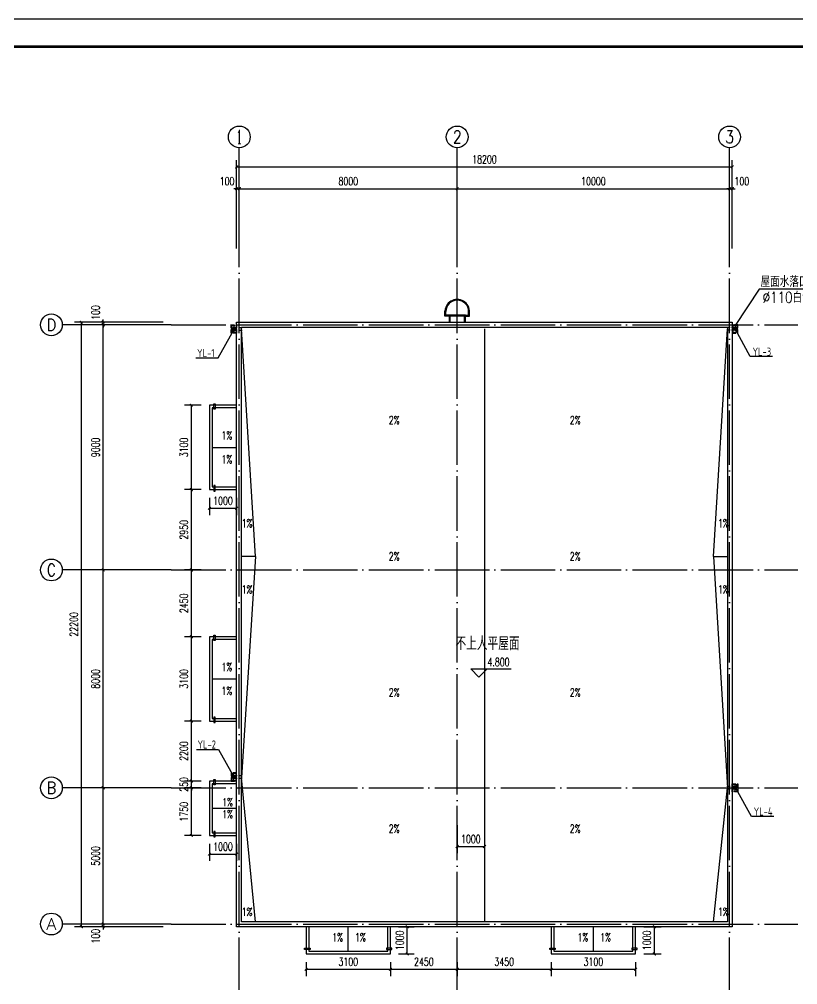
# Model space of a CAD drawing. Extents: x 5026138 to 10158928, y -750500 to -363337.
# Drawn here: x 5099876 to 5128453, y -398784 to -363337 of the extents above; entities that cross this region are included whole.
import ezdxf
from ezdxf.enums import TextEntityAlignment as Align

# ---------------------------------------------------------------- set-up
doc = ezdxf.new("R2010")
doc.units = 0
doc.header["$LTSCALE"] = 1000
doc.header["$MEASUREMENT"] = 0
for name, pattern in [('CONTINOUS', [0]), ('DASH_50', [0.175, 0.125, -0.05]), ('DOTE', [2.42, 2, -0.2, 0.02, -0.2])]:
    doc.linetypes.add(name, pattern=pattern)
doc.layers.get('0').update_dxf_attribs({"linetype": 'CONTINUOUS'})
doc.layers.get('Defpoints').update_dxf_attribs({"linetype": 'CONTINUOUS'})
doc.layers.add('_0', color=7, linetype='CONTINUOUS', lineweight=25)
for name, color, linetype in [('AXIS', 3, 'CONTINUOUS'), ('AXIS_TEXT', 7, 'CONTINUOUS'), ('DIM_ELEV', 3, 'CONTINUOUS'), ('DIM_SYMB', 3, 'CONTINUOUS'), ('DOTE', 252, 'CONTINUOUS'), ('LAYER1', 143, 'CONTINUOUS'), ('PUB_DIM', 3, 'CONTINUOUS'), ('PUB_TEXT', 7, 'CONTINUOUS'), ('PUB_TITLE', 4, 'CONTINUOUS'), ('TEXT_给水', 7, 'CONTINUOUS')]:
    doc.layers.add(name, color=color, linetype=linetype)
doc.styles.add('_HZTXT', font='txt.shx', dxfattribs={"width": 0.8, "bigfont": 'HZTXT.shx'})
doc.styles.add('_TCH_AXIS', font='COMPLEX', dxfattribs={"bigfont": 'GBCBIG'})
doc.styles.add('_TCH_DIM', font='SIMPLEX', dxfattribs={"bigfont": 'GBCBIG'})
doc.styles.add('_TCH_DIM_T3', font='SIMPLEX', dxfattribs={"width": 0.705882, "bigfont": 'GBCBIG'})
doc.styles.add('COMPLEX', font='COMPLEX')
doc.styles.add('sceie', font='sceie.shx', dxfattribs={"width": 0.7, "bigfont": 'sceic.shx'})
doc.dimstyles.new('_TCH_ARCH&&100', dxfattribs={"dimtxt": 297.5, "dimasz": 100, "dimexe": 250, "dimexo": 300, "dimgap": 126.25, "dimtad": 1, "dimdec": 0, "dimzin": 0, "dimdsep": 46, "dimtxsty": '_TCH_DIM_T3', "dimblk": 'ARCHTICK', "dimcen": 0.09, "dimclrt": 7, "dimazin": 2, "dimtfac": 1, "dimtdec": 0, "dimtix": 1, "dimtmove": 2, "dimatfit": 3, "dimfxl": 0, "dimtolj": 1, "dimtzin": 0, "dimarcsym": 0})

# ---------------------------------------------------------------- blocks, each defined once
blk = doc.blocks.new('A$C05153518')
at = {"layer": 'LAYER1'}
h = blk.add_hatch(color=256, dxfattribs=at)
edge = h.paths.add_edge_path()
edge.add_ellipse((200, 200), major_axis=(77.8, 77.8), ratio=1, start_angle=315, end_angle=405, ccw=False)
edge.add_line((310, 200), (300, 200))
edge.add_ellipse((200, 200), major_axis=(-70.7, 70.7), ratio=1, start_angle=225, end_angle=315)
edge.add_line((200, 300), (200, 310))
edge = h.paths.add_edge_path()
edge.add_line((200, 310), (200, 300))
edge.add_ellipse((200, 200), major_axis=(70.7, 70.7), ratio=1, start_angle=45, end_angle=135)
edge.add_line((100, 200), (90, 200))
edge.add_ellipse((200, 200), major_axis=(-77.8, 77.8), ratio=1, start_angle=-45, end_angle=45, ccw=False)
edge = h.paths.add_edge_path()
edge.add_line((90, 200), (100, 200))
edge.add_ellipse((200, 200), major_axis=(-70.7, 70.7), ratio=1, start_angle=45, end_angle=135)
edge.add_line((200, 100), (200, 90))
edge.add_ellipse((200, 200), major_axis=(77.8, 77.8), ratio=1, start_angle=135, end_angle=225, ccw=False)
edge = h.paths.add_edge_path()
edge.add_line((300, 200), (310, 200))
edge.add_ellipse((200, 200), major_axis=(-77.8, 77.8), ratio=1, start_angle=135, end_angle=225, ccw=False)
edge.add_line((200, 90), (200, 100))
edge.add_ellipse((200, 200), major_axis=(70.7, 70.7), ratio=1, start_angle=225, end_angle=315)
h = blk.add_hatch(color=256, dxfattribs=at)
edge = h.paths.add_edge_path()
edge.add_ellipse((200, 200), major_axis=(77.8, 77.8), ratio=1, start_angle=315, end_angle=405, ccw=False)
edge.add_line((310, 200), (300, 200))
edge.add_ellipse((200, 200), major_axis=(-70.7, 70.7), ratio=1, start_angle=225, end_angle=315)
edge.add_line((200, 300), (200, 310))
edge = h.paths.add_edge_path()
edge.add_line((200, 310), (200, 300))
edge.add_ellipse((200, 200), major_axis=(70.7, 70.7), ratio=1, start_angle=45, end_angle=135)
edge.add_line((100, 200), (90, 200))
edge.add_ellipse((200, 200), major_axis=(-77.8, 77.8), ratio=1, start_angle=-45, end_angle=45, ccw=False)
edge = h.paths.add_edge_path()
edge.add_line((90, 200), (100, 200))
edge.add_ellipse((200, 200), major_axis=(-70.7, 70.7), ratio=1, start_angle=45, end_angle=135)
edge.add_line((200, 100), (200, 90))
edge.add_ellipse((200, 200), major_axis=(77.8, 77.8), ratio=1, start_angle=135, end_angle=225, ccw=False)
edge = h.paths.add_edge_path()
edge.add_line((300, 200), (310, 200))
edge.add_ellipse((200, 200), major_axis=(-77.8, 77.8), ratio=1, start_angle=135, end_angle=225, ccw=False)
edge.add_line((200, 90), (200, 100))
edge.add_ellipse((200, 200), major_axis=(70.7, 70.7), ratio=1, start_angle=225, end_angle=315)
at = {"layer": 'DOTE'}
for p, q in [((400, 200), (0, 200)), ((200, 400), (200, 0)), ((200, 400), (200, 0)), ((200, 400), (200, 0))]:
    blk.add_line(p, q, dxfattribs=at)
at = {"layer": 'LAYER1'}
for radius in [110, 110, 100, 100]:
    blk.add_circle((200, 200), radius, dxfattribs=at)
blk = doc.blocks.new('A$C395401BF')
at = {"layer": 'LAYER1', "xscale": -0.5, "yscale": 0.5, "zscale": 0.5, "rotation": 180}
blk.add_blockref('A$C05153518', (0, 200), dxfattribs=at)
blk = doc.blocks.new('34343434')
at = {"layer": 'DOTE'}
blk.add_line((57410, 27919), (57410, 28119), dxfattribs=at)
at = {"layer": 'LAYER1', "linetype": 'DASH_50'}
for p, q in [((57410, 28069), (57070, 28069)), ((57436, 28062), (57490, 28149)), ((57410, 27969), (57070, 27969))]:
    blk.add_line(p, q, dxfattribs=at)
for points in [[(57310, 27869), (57310, 28169), (57510, 28169), (57510, 27869)], [(57330, 27889), (57330, 28149), (57490, 28149), (57490, 27889)]]:
    blk.add_lwpolyline(points, close=True, dxfattribs=at)
at = {"layer": 'LAYER1', "linetype": 'CONTINOUS'}
blk.add_circle((57410, 28019), 50, dxfattribs=at)
at = {"rotation": 270}
blk.add_blockref('A$C395401BF', (57310, 28119), dxfattribs=at)
blk = doc.blocks.new('_ArchTick')
at = {"color": 0, "linetype": 'ByBlock', "const_width": 0.4}
blk.add_lwpolyline([(-0.5, -0.5), (0.5, 0.5)], dxfattribs=at)
blk = doc.blocks.new('*D312')
at = {"layer": 'Defpoints', "color": 0}
for p in [(5122503, -396656), (5123190, -396656), (5122503, -397656)]:
    blk.add_point(p, dxfattribs=at)
at = {"layer": 'PUB_DIM', "color": 0, "lineweight": -2}
for p, q in [((5122803, -396656), (5123440, -396656)), ((5123190, -397656), (5123190, -396656)), ((5122803, -397656), (5123440, -397656))]:
    blk.add_line(p, q, dxfattribs=at)
at = {"layer": 'PUB_DIM', "color": 0, "lineweight": -2, "xscale": 100, "yscale": 100, "zscale": 100}
for p, rotation in [((5123190, -396656), 90), ((5123190, -397656), 270)]:
    blk.add_blockref('_ArchTick', p, dxfattribs=dict(at, rotation=rotation))
at = {"layer": 'PUB_DIM', "color": 7, "insert": (5122915, -397156), "char_height": 297.5, "attachment_point": 5, "rotation": 90, "style": '_TCH_DIM_T3'}
blk.add_mtext('\\A1;1000', dxfattribs=at)
blk = doc.blocks.new('*D313')
at = {"layer": 'Defpoints', "color": 0}
for p in [(5110403, -397656), (5113503, -397656), (5113503, -398217)]:
    blk.add_point(p, dxfattribs=at)
at = {"layer": 'PUB_DIM', "color": 0, "lineweight": -2}
for p, q in [((5110403, -397956), (5110403, -398467)), ((5113503, -397956), (5113503, -398467)), ((5110403, -398217), (5113503, -398217))]:
    blk.add_line(p, q, dxfattribs=at)
at = {"layer": 'PUB_DIM', "color": 0, "lineweight": -2, "xscale": 100, "yscale": 100, "zscale": 100, "rotation": 180}
blk.add_blockref('_ArchTick', (5110403, -398217), dxfattribs=at)
at = {"layer": 'PUB_DIM', "color": 0, "lineweight": -2, "xscale": 100, "yscale": 100, "zscale": 100}
blk.add_blockref('_ArchTick', (5113503, -398217), dxfattribs=at)
at = {"layer": 'PUB_DIM', "color": 7, "insert": (5111953, -397942), "char_height": 297.5, "attachment_point": 5, "style": '_TCH_DIM_T3'}
blk.add_mtext('\\A1;3100', dxfattribs=at)
blk = doc.blocks.new('*D314')
at = {"layer": 'Defpoints', "color": 0}
for p in [(5113503, -397656), (5115953, -397656), (5115953, -398217)]:
    blk.add_point(p, dxfattribs=at)
at = {"layer": 'PUB_DIM', "color": 0, "lineweight": -2}
for p, q in [((5113503, -397956), (5113503, -398467)), ((5115953, -397956), (5115953, -398467)), ((5113503, -398217), (5115953, -398217))]:
    blk.add_line(p, q, dxfattribs=at)
at = {"layer": 'PUB_DIM', "color": 0, "lineweight": -2, "xscale": 100, "yscale": 100, "zscale": 100, "rotation": 180}
blk.add_blockref('_ArchTick', (5113503, -398217), dxfattribs=at)
at = {"layer": 'PUB_DIM', "color": 0, "lineweight": -2, "xscale": 100, "yscale": 100, "zscale": 100}
blk.add_blockref('_ArchTick', (5115953, -398217), dxfattribs=at)
at = {"layer": 'PUB_DIM', "color": 7, "insert": (5114728, -397942), "char_height": 297.5, "attachment_point": 5, "style": '_TCH_DIM_T3'}
blk.add_mtext('\\A1;2450', dxfattribs=at)
blk = doc.blocks.new('*D315')
at = {"layer": 'Defpoints', "color": 0}
for p in [(5115953, -397656), (5119403, -397656), (5119403, -398217)]:
    blk.add_point(p, dxfattribs=at)
at = {"layer": 'PUB_DIM', "color": 0, "lineweight": -2}
for p, q in [((5115953, -397956), (5115953, -398467)), ((5119403, -397956), (5119403, -398467)), ((5115953, -398217), (5119403, -398217))]:
    blk.add_line(p, q, dxfattribs=at)
at = {"layer": 'PUB_DIM', "color": 0, "lineweight": -2, "xscale": 100, "yscale": 100, "zscale": 100, "rotation": 180}
blk.add_blockref('_ArchTick', (5115953, -398217), dxfattribs=at)
at = {"layer": 'PUB_DIM', "color": 0, "lineweight": -2, "xscale": 100, "yscale": 100, "zscale": 100}
blk.add_blockref('_ArchTick', (5119403, -398217), dxfattribs=at)
at = {"layer": 'PUB_DIM', "color": 7, "insert": (5117678, -397942), "char_height": 297.5, "attachment_point": 5, "style": '_TCH_DIM_T3'}
blk.add_mtext('\\A1;3450', dxfattribs=at)
blk = doc.blocks.new('*D316')
at = {"layer": 'Defpoints', "color": 0}
for p in [(5119403, -397656), (5122503, -397656), (5122503, -398217)]:
    blk.add_point(p, dxfattribs=at)
at = {"layer": 'PUB_DIM', "color": 0, "lineweight": -2}
for p, q in [((5119403, -397956), (5119403, -398467)), ((5122503, -397956), (5122503, -398467)), ((5119403, -398217), (5122503, -398217))]:
    blk.add_line(p, q, dxfattribs=at)
at = {"layer": 'PUB_DIM', "color": 0, "lineweight": -2, "xscale": 100, "yscale": 100, "zscale": 100, "rotation": 180}
blk.add_blockref('_ArchTick', (5119403, -398217), dxfattribs=at)
at = {"layer": 'PUB_DIM', "color": 0, "lineweight": -2, "xscale": 100, "yscale": 100, "zscale": 100}
blk.add_blockref('_ArchTick', (5122503, -398217), dxfattribs=at)
at = {"layer": 'PUB_DIM', "color": 7, "insert": (5120953, -397942), "char_height": 297.5, "attachment_point": 5, "style": '_TCH_DIM_T3'}
blk.add_mtext('\\A1;3100', dxfattribs=at)
blk = doc.blocks.new('*D317')
at = {"layer": 'Defpoints', "color": 0}
for p in [(5113503, -396656), (5114120, -396656), (5113503, -397656)]:
    blk.add_point(p, dxfattribs=at)
at = {"layer": 'PUB_DIM', "color": 0, "lineweight": -2}
for p, q in [((5113803, -396656), (5114370, -396656)), ((5114120, -397656), (5114120, -396656)), ((5113803, -397656), (5114370, -397656))]:
    blk.add_line(p, q, dxfattribs=at)
at = {"layer": 'PUB_DIM', "color": 0, "lineweight": -2, "xscale": 100, "yscale": 100, "zscale": 100}
for p, rotation in [((5114120, -396656), 90), ((5114120, -397656), 270)]:
    blk.add_blockref('_ArchTick', p, dxfattribs=dict(at, rotation=rotation))
at = {"layer": 'PUB_DIM', "color": 7, "insert": (5113845, -397156), "char_height": 297.5, "attachment_point": 5, "rotation": 90, "style": '_TCH_DIM_T3'}
blk.add_mtext('\\A1;1000', dxfattribs=at)
blk = doc.blocks.new('*D318')
at = {"layer": 'Defpoints', "color": 0}
for p in [(5106853, -380606), (5107853, -380606), (5107853, -381290)]:
    blk.add_point(p, dxfattribs=at)
at = {"layer": 'PUB_DIM', "color": 0, "lineweight": -2}
for p, q in [((5106853, -380906), (5106853, -381540)), ((5107853, -380906), (5107853, -381540)), ((5106853, -381290), (5107853, -381290))]:
    blk.add_line(p, q, dxfattribs=at)
at = {"layer": 'PUB_DIM', "color": 0, "lineweight": -2, "xscale": 100, "yscale": 100, "zscale": 100, "rotation": 180}
blk.add_blockref('_ArchTick', (5106853, -381290), dxfattribs=at)
at = {"layer": 'PUB_DIM', "color": 0, "lineweight": -2, "xscale": 100, "yscale": 100, "zscale": 100}
blk.add_blockref('_ArchTick', (5107853, -381290), dxfattribs=at)
at = {"layer": 'PUB_DIM', "color": 7, "insert": (5107353, -381015), "char_height": 297.5, "attachment_point": 5, "style": '_TCH_DIM_T3'}
blk.add_mtext('\\A1;1000', dxfattribs=at)
blk = doc.blocks.new('*D320')
at = {"layer": 'Defpoints', "color": 0}
for p in [(5106853, -393306), (5107853, -393306), (5107853, -393990)]:
    blk.add_point(p, dxfattribs=at)
at = {"layer": 'PUB_DIM', "color": 0, "lineweight": -2}
for p, q in [((5106853, -393606), (5106853, -394240)), ((5107853, -393606), (5107853, -394240)), ((5106853, -393990), (5107853, -393990))]:
    blk.add_line(p, q, dxfattribs=at)
at = {"layer": 'PUB_DIM', "color": 0, "lineweight": -2, "xscale": 100, "yscale": 100, "zscale": 100, "rotation": 180}
blk.add_blockref('_ArchTick', (5106853, -393990), dxfattribs=at)
at = {"layer": 'PUB_DIM', "color": 0, "lineweight": -2, "xscale": 100, "yscale": 100, "zscale": 100}
blk.add_blockref('_ArchTick', (5107853, -393990), dxfattribs=at)
at = {"layer": 'PUB_DIM', "color": 7, "insert": (5107353, -393715), "char_height": 297.5, "attachment_point": 5, "style": '_TCH_DIM_T3'}
blk.add_mtext('\\A1;1000', dxfattribs=at)
blk = doc.blocks.new('*D321')
at = {"layer": 'Defpoints', "color": 0}
for p in [(5106193, -377506), (5106853, -377506), (5106853, -380606)]:
    blk.add_point(p, dxfattribs=at)
at = {"layer": 'PUB_DIM', "color": 0, "lineweight": -2}
for p, q in [((5106553, -377506), (5105943, -377506)), ((5106193, -380606), (5106193, -377506)), ((5106553, -380606), (5105943, -380606))]:
    blk.add_line(p, q, dxfattribs=at)
at = {"layer": 'PUB_DIM', "color": 0, "lineweight": -2, "xscale": 100, "yscale": 100, "zscale": 100}
for p, rotation in [((5106193, -377506), 90), ((5106193, -380606), 270)]:
    blk.add_blockref('_ArchTick', p, dxfattribs=dict(at, rotation=rotation))
at = {"layer": 'PUB_DIM', "color": 7, "insert": (5105918, -379056), "char_height": 297.5, "attachment_point": 5, "rotation": 90, "style": '_TCH_DIM_T3'}
blk.add_mtext('\\A1;3100', dxfattribs=at)
blk = doc.blocks.new('*D322')
at = {"layer": 'Defpoints', "color": 0}
for p in [(5106193, -380606), (5106853, -380606), (5106853, -383556)]:
    blk.add_point(p, dxfattribs=at)
at = {"layer": 'PUB_DIM', "color": 0, "lineweight": -2}
for p, q in [((5106553, -380606), (5105943, -380606)), ((5106193, -383556), (5106193, -380606)), ((5106553, -383556), (5105943, -383556))]:
    blk.add_line(p, q, dxfattribs=at)
at = {"layer": 'PUB_DIM', "color": 0, "lineweight": -2, "xscale": 100, "yscale": 100, "zscale": 100}
for p, rotation in [((5106193, -380606), 90), ((5106193, -383556), 270)]:
    blk.add_blockref('_ArchTick', p, dxfattribs=dict(at, rotation=rotation))
at = {"layer": 'PUB_DIM', "color": 7, "insert": (5105918, -382081), "char_height": 297.5, "attachment_point": 5, "rotation": 90, "style": '_TCH_DIM_T3'}
blk.add_mtext('\\A1;2950', dxfattribs=at)
blk = doc.blocks.new('*D323')
at = {"layer": 'Defpoints', "color": 0}
for p in [(5106193, -383556), (5106853, -383556), (5106853, -386006)]:
    blk.add_point(p, dxfattribs=at)
at = {"layer": 'PUB_DIM', "color": 0, "lineweight": -2}
for p, q in [((5106553, -383556), (5105943, -383556)), ((5106193, -386006), (5106193, -383556)), ((5106553, -386006), (5105943, -386006))]:
    blk.add_line(p, q, dxfattribs=at)
at = {"layer": 'PUB_DIM', "color": 0, "lineweight": -2, "xscale": 100, "yscale": 100, "zscale": 100}
for p, rotation in [((5106193, -383556), 90), ((5106193, -386006), 270)]:
    blk.add_blockref('_ArchTick', p, dxfattribs=dict(at, rotation=rotation))
at = {"layer": 'PUB_DIM', "color": 7, "insert": (5105918, -384781), "char_height": 297.5, "attachment_point": 5, "rotation": 90, "style": '_TCH_DIM_T3'}
blk.add_mtext('\\A1;2450', dxfattribs=at)
blk = doc.blocks.new('*D324')
at = {"layer": 'Defpoints', "color": 0}
for p in [(5106193, -386006), (5106853, -386006), (5106853, -389106)]:
    blk.add_point(p, dxfattribs=at)
at = {"layer": 'PUB_DIM', "color": 0, "lineweight": -2}
for p, q in [((5106553, -386006), (5105943, -386006)), ((5106193, -389106), (5106193, -386006)), ((5106553, -389106), (5105943, -389106))]:
    blk.add_line(p, q, dxfattribs=at)
at = {"layer": 'PUB_DIM', "color": 0, "lineweight": -2, "xscale": 100, "yscale": 100, "zscale": 100}
for p, rotation in [((5106193, -386006), 90), ((5106193, -389106), 270)]:
    blk.add_blockref('_ArchTick', p, dxfattribs=dict(at, rotation=rotation))
at = {"layer": 'PUB_DIM', "color": 7, "insert": (5105918, -387556), "char_height": 297.5, "attachment_point": 5, "rotation": 90, "style": '_TCH_DIM_T3'}
blk.add_mtext('\\A1;3100', dxfattribs=at)
blk = doc.blocks.new('*D325')
at = {"layer": 'Defpoints', "color": 0}
for p in [(5106193, -389106), (5106853, -389106), (5106853, -391306)]:
    blk.add_point(p, dxfattribs=at)
at = {"layer": 'PUB_DIM', "color": 0, "lineweight": -2}
for p, q in [((5106553, -389106), (5105943, -389106)), ((5106193, -391306), (5106193, -389106)), ((5106553, -391306), (5105943, -391306))]:
    blk.add_line(p, q, dxfattribs=at)
at = {"layer": 'PUB_DIM', "color": 0, "lineweight": -2, "xscale": 100, "yscale": 100, "zscale": 100}
for p, rotation in [((5106193, -389106), 90), ((5106193, -391306), 270)]:
    blk.add_blockref('_ArchTick', p, dxfattribs=dict(at, rotation=rotation))
at = {"layer": 'PUB_DIM', "color": 7, "insert": (5105918, -390206), "char_height": 297.5, "attachment_point": 5, "rotation": 90, "style": '_TCH_DIM_T3'}
blk.add_mtext('\\A1;2200', dxfattribs=at)
blk = doc.blocks.new('*D326')
at = {"layer": 'Defpoints', "color": 0}
for p in [(5106193, -391306), (5106853, -391306), (5106853, -391556)]:
    blk.add_point(p, dxfattribs=at)
at = {"layer": 'PUB_DIM', "color": 0, "lineweight": -2}
for p, q in [((5106553, -391306), (5105943, -391306)), ((5106193, -391306), (5106193, -391206)), ((5106193, -391556), (5106193, -391306)), ((5106553, -391556), (5105943, -391556)), ((5106193, -391556), (5106193, -391656))]:
    blk.add_line(p, q, dxfattribs=at)
at = {"layer": 'PUB_DIM', "color": 0, "lineweight": -2, "xscale": 100, "yscale": 100, "zscale": 100}
for p, rotation in [((5106193, -391306), 270), ((5106193, -391556), 90)]:
    blk.add_blockref('_ArchTick', p, dxfattribs=dict(at, rotation=rotation))
at = {"layer": 'PUB_DIM', "color": 7, "insert": (5105918, -391431), "char_height": 297.5, "attachment_point": 5, "rotation": 90, "style": '_TCH_DIM_T3'}
blk.add_mtext('\\A1;250', dxfattribs=at)
blk = doc.blocks.new('*D327')
at = {"layer": 'Defpoints', "color": 0}
for p in [(5106193, -391556), (5106853, -391556), (5106853, -393306)]:
    blk.add_point(p, dxfattribs=at)
at = {"layer": 'PUB_DIM', "color": 0, "lineweight": -2}
for p, q in [((5106553, -391556), (5105943, -391556)), ((5106193, -393306), (5106193, -391556)), ((5106553, -393306), (5105943, -393306))]:
    blk.add_line(p, q, dxfattribs=at)
at = {"layer": 'PUB_DIM', "color": 0, "lineweight": -2, "xscale": 100, "yscale": 100, "zscale": 100}
for p, rotation in [((5106193, -391556), 90), ((5106193, -393306), 270)]:
    blk.add_blockref('_ArchTick', p, dxfattribs=dict(at, rotation=rotation))
at = {"layer": 'PUB_DIM', "color": 7, "insert": (5105918, -392431), "char_height": 297.5, "attachment_point": 5, "rotation": 90, "style": '_TCH_DIM_T3'}
blk.add_mtext('\\A1;1750', dxfattribs=at)
blk = doc.blocks.new('*D345')
at = {"layer": 'Defpoints', "color": 0}
for p in [(5115953, -392631), (5116953, -392631), (5116953, -393710)]:
    blk.add_point(p, dxfattribs=at)
at = {"layer": 'PUB_DIM', "color": 0, "lineweight": -2}
for p, q in [((5115953, -392931), (5115953, -393960)), ((5116953, -392931), (5116953, -393960)), ((5115953, -393710), (5116953, -393710))]:
    blk.add_line(p, q, dxfattribs=at)
at = {"layer": 'PUB_DIM', "color": 0, "lineweight": -2, "xscale": 100, "yscale": 100, "zscale": 100, "rotation": 180}
blk.add_blockref('_ArchTick', (5115953, -393710), dxfattribs=at)
at = {"layer": 'PUB_DIM', "color": 0, "lineweight": -2, "xscale": 100, "yscale": 100, "zscale": 100}
blk.add_blockref('_ArchTick', (5116953, -393710), dxfattribs=at)
at = {"layer": 'PUB_DIM', "color": 7, "insert": (5116453, -393435), "char_height": 297.5, "attachment_point": 5, "style": '_TCH_DIM_T3'}
blk.add_mtext('\\A1;1000', dxfattribs=at)
blk = doc.blocks.new('*D352')
at = {"layer": 'AXIS', "color": 0, "lineweight": -2}
for p, q in [((5105153, -396556), (5102703, -396556)), ((5102953, -396556), (5102953, -396456)), ((5102953, -396656), (5102953, -396556)), ((5105153, -396656), (5102703, -396656)), ((5102953, -396656), (5102953, -396756))]:
    blk.add_line(p, q, dxfattribs=at)
at = {"layer": 'Defpoints', "color": 0}
for p in [(5102953, -396556), (5105453, -396556), (5105453, -396656)]:
    blk.add_point(p, dxfattribs=at)
at = {"layer": 'AXIS', "color": 0, "lineweight": -2, "xscale": 100, "yscale": 100, "zscale": 100}
for p, rotation in [((5102953, -396556), 270), ((5102953, -396656), 90)]:
    blk.add_blockref('_ArchTick', p, dxfattribs=dict(at, rotation=rotation))
at = {"layer": 'AXIS', "color": 7, "insert": (5102678, -397006), "char_height": 297.5, "attachment_point": 5, "rotation": 90, "style": '_TCH_DIM_T3'}
blk.add_mtext('\\A1;100', dxfattribs=at)
blk = doc.blocks.new('*D353')
at = {"layer": 'AXIS', "color": 0, "lineweight": -2}
for p, q in [((5105153, -391556), (5102703, -391556)), ((5102953, -396556), (5102953, -391556)), ((5105153, -396556), (5102703, -396556))]:
    blk.add_line(p, q, dxfattribs=at)
at = {"layer": 'Defpoints', "color": 0}
for p in [(5102953, -391556), (5105453, -391556), (5105453, -396556)]:
    blk.add_point(p, dxfattribs=at)
at = {"layer": 'AXIS', "color": 0, "lineweight": -2, "xscale": 100, "yscale": 100, "zscale": 100}
for p, rotation in [((5102953, -391556), 90), ((5102953, -396556), 270)]:
    blk.add_blockref('_ArchTick', p, dxfattribs=dict(at, rotation=rotation))
at = {"layer": 'AXIS', "color": 7, "insert": (5102678, -394056), "char_height": 297.5, "attachment_point": 5, "rotation": 90, "style": '_TCH_DIM_T3'}
blk.add_mtext('\\A1;5000', dxfattribs=at)
blk = doc.blocks.new('*D354')
at = {"layer": 'AXIS', "color": 0, "lineweight": -2}
for p, q in [((5105153, -383556), (5102703, -383556)), ((5102953, -391556), (5102953, -383556)), ((5105153, -391556), (5102703, -391556))]:
    blk.add_line(p, q, dxfattribs=at)
at = {"layer": 'Defpoints', "color": 0}
for p in [(5102953, -383556), (5105453, -383556), (5105453, -391556)]:
    blk.add_point(p, dxfattribs=at)
at = {"layer": 'AXIS', "color": 0, "lineweight": -2, "xscale": 100, "yscale": 100, "zscale": 100}
for p, rotation in [((5102953, -383556), 90), ((5102953, -391556), 270)]:
    blk.add_blockref('_ArchTick', p, dxfattribs=dict(at, rotation=rotation))
at = {"layer": 'AXIS', "color": 7, "insert": (5102678, -387556), "char_height": 297.5, "attachment_point": 5, "rotation": 90, "style": '_TCH_DIM_T3'}
blk.add_mtext('\\A1;8000', dxfattribs=at)
blk = doc.blocks.new('*D355')
at = {"layer": 'AXIS', "color": 0, "lineweight": -2}
for p, q in [((5105153, -374556), (5102703, -374556)), ((5102953, -383556), (5102953, -374556)), ((5105153, -383556), (5102703, -383556))]:
    blk.add_line(p, q, dxfattribs=at)
at = {"layer": 'Defpoints', "color": 0}
for p in [(5102953, -374556), (5105453, -374556), (5105453, -383556)]:
    blk.add_point(p, dxfattribs=at)
at = {"layer": 'AXIS', "color": 0, "lineweight": -2, "xscale": 100, "yscale": 100, "zscale": 100}
for p, rotation in [((5102953, -374556), 90), ((5102953, -383556), 270)]:
    blk.add_blockref('_ArchTick', p, dxfattribs=dict(at, rotation=rotation))
at = {"layer": 'AXIS', "color": 7, "insert": (5102678, -379056), "char_height": 297.5, "attachment_point": 5, "rotation": 90, "style": '_TCH_DIM_T3'}
blk.add_mtext('\\A1;9000', dxfattribs=at)
blk = doc.blocks.new('*D356')
at = {"layer": 'AXIS', "color": 0, "lineweight": -2}
for p, q in [((5105153, -374456), (5102703, -374456)), ((5105153, -374556), (5102703, -374556)), ((5102953, -374456), (5102953, -374356)), ((5102953, -374556), (5102953, -374456)), ((5102953, -374556), (5102953, -374656))]:
    blk.add_line(p, q, dxfattribs=at)
at = {"layer": 'Defpoints', "color": 0}
for p in [(5102953, -374456), (5105453, -374456), (5105453, -374556)]:
    blk.add_point(p, dxfattribs=at)
at = {"layer": 'AXIS', "color": 0, "lineweight": -2, "xscale": 100, "yscale": 100, "zscale": 100}
for p, rotation in [((5102953, -374456), 270), ((5102953, -374556), 90)]:
    blk.add_blockref('_ArchTick', p, dxfattribs=dict(at, rotation=rotation))
at = {"layer": 'AXIS', "color": 7, "insert": (5102678, -374106), "char_height": 297.5, "attachment_point": 5, "rotation": 90, "style": '_TCH_DIM_T3'}
blk.add_mtext('\\A1;100', dxfattribs=at)
blk = doc.blocks.new('*D357')
at = {"layer": 'AXIS', "color": 0, "lineweight": -2}
for p, q in [((5105153, -374456), (5101903, -374456)), ((5102153, -396656), (5102153, -374456)), ((5105153, -396656), (5101903, -396656))]:
    blk.add_line(p, q, dxfattribs=at)
at = {"layer": 'Defpoints', "color": 0}
for p in [(5102153, -374456), (5105453, -374456), (5105453, -396656)]:
    blk.add_point(p, dxfattribs=at)
at = {"layer": 'AXIS', "color": 0, "lineweight": -2, "xscale": 100, "yscale": 100, "zscale": 100}
for p, rotation in [((5102153, -374456), 90), ((5102153, -396656), 270)]:
    blk.add_blockref('_ArchTick', p, dxfattribs=dict(at, rotation=rotation))
at = {"layer": 'AXIS', "color": 7, "insert": (5101878, -385556), "char_height": 297.5, "attachment_point": 5, "rotation": 90, "style": '_TCH_DIM_T3'}
blk.add_mtext('\\A1;22200', dxfattribs=at)
blk = doc.blocks.new('_AXISO')
blk.add_circle((0, 0), 0.5)
at = {"layer": 'AXIS_TEXT', "style": 'COMPLEX', "width": 1.041667}
blk.add_attdef('A', text='', height=0.56, dxfattribs=at).set_placement((-0.25, -0.28), (0.25, -0.28), align=Align.FIT)
blk = doc.blocks.new('*D358')
at = {"layer": 'AXIS', "color": 0, "lineweight": -2}
for p, q in [((5107853, -371756), (5107853, -369306)), ((5107953, -371756), (5107953, -369306)), ((5107853, -369556), (5107753, -369556)), ((5107853, -369556), (5107953, -369556)), ((5107953, -369556), (5108053, -369556))]:
    blk.add_line(p, q, dxfattribs=at)
at = {"layer": 'Defpoints', "color": 0}
for p in [(5107953, -369556), (5107853, -372056), (5107953, -372056)]:
    blk.add_point(p, dxfattribs=at)
at = {"layer": 'AXIS', "color": 0, "lineweight": -2, "xscale": 100, "yscale": 100, "zscale": 100}
blk.add_blockref('_ArchTick', (5107853, -369556), dxfattribs=at)
at = {"layer": 'AXIS', "color": 0, "lineweight": -2, "xscale": 100, "yscale": 100, "zscale": 100, "rotation": 180}
blk.add_blockref('_ArchTick', (5107953, -369556), dxfattribs=at)
at = {"layer": 'AXIS', "color": 7, "insert": (5107503, -369281), "char_height": 297.5, "attachment_point": 5, "style": '_TCH_DIM_T3'}
blk.add_mtext('\\A1;100', dxfattribs=at)
blk = doc.blocks.new('*D359')
at = {"layer": 'AXIS', "color": 0, "lineweight": -2}
for p, q in [((5107953, -371756), (5107953, -369306)), ((5115953, -371756), (5115953, -369306)), ((5107953, -369556), (5115953, -369556))]:
    blk.add_line(p, q, dxfattribs=at)
at = {"layer": 'Defpoints', "color": 0}
for p in [(5115953, -369556), (5107953, -372056), (5115953, -372056)]:
    blk.add_point(p, dxfattribs=at)
at = {"layer": 'AXIS', "color": 0, "lineweight": -2, "xscale": 100, "yscale": 100, "zscale": 100, "rotation": 180}
blk.add_blockref('_ArchTick', (5107953, -369556), dxfattribs=at)
at = {"layer": 'AXIS', "color": 0, "lineweight": -2, "xscale": 100, "yscale": 100, "zscale": 100}
blk.add_blockref('_ArchTick', (5115953, -369556), dxfattribs=at)
at = {"layer": 'AXIS', "color": 7, "insert": (5111953, -369281), "char_height": 297.5, "attachment_point": 5, "style": '_TCH_DIM_T3'}
blk.add_mtext('\\A1;8000', dxfattribs=at)
blk = doc.blocks.new('*D360')
at = {"layer": 'AXIS', "color": 0, "lineweight": -2}
for p, q in [((5115953, -371756), (5115953, -369306)), ((5125953, -371756), (5125953, -369306)), ((5115953, -369556), (5125953, -369556))]:
    blk.add_line(p, q, dxfattribs=at)
at = {"layer": 'Defpoints', "color": 0}
for p in [(5125953, -369556), (5115953, -372056), (5125953, -372056)]:
    blk.add_point(p, dxfattribs=at)
at = {"layer": 'AXIS', "color": 0, "lineweight": -2, "xscale": 100, "yscale": 100, "zscale": 100, "rotation": 180}
blk.add_blockref('_ArchTick', (5115953, -369556), dxfattribs=at)
at = {"layer": 'AXIS', "color": 0, "lineweight": -2, "xscale": 100, "yscale": 100, "zscale": 100}
blk.add_blockref('_ArchTick', (5125953, -369556), dxfattribs=at)
at = {"layer": 'AXIS', "color": 7, "insert": (5120953, -369281), "char_height": 297.5, "attachment_point": 5, "style": '_TCH_DIM_T3'}
blk.add_mtext('\\A1;10000', dxfattribs=at)
blk = doc.blocks.new('*D361')
at = {"layer": 'AXIS', "color": 0, "lineweight": -2}
for p, q in [((5125953, -371756), (5125953, -369306)), ((5126053, -371756), (5126053, -369306)), ((5125953, -369556), (5125853, -369556)), ((5125953, -369556), (5126053, -369556)), ((5126053, -369556), (5126153, -369556))]:
    blk.add_line(p, q, dxfattribs=at)
at = {"layer": 'Defpoints', "color": 0}
for p in [(5126053, -369556), (5125953, -372056), (5126053, -372056)]:
    blk.add_point(p, dxfattribs=at)
at = {"layer": 'AXIS', "color": 0, "lineweight": -2, "xscale": 100, "yscale": 100, "zscale": 100}
blk.add_blockref('_ArchTick', (5125953, -369556), dxfattribs=at)
at = {"layer": 'AXIS', "color": 0, "lineweight": -2, "xscale": 100, "yscale": 100, "zscale": 100, "rotation": 180}
blk.add_blockref('_ArchTick', (5126053, -369556), dxfattribs=at)
at = {"layer": 'AXIS', "color": 7, "insert": (5126403, -369281), "char_height": 297.5, "attachment_point": 5, "style": '_TCH_DIM_T3'}
blk.add_mtext('\\A1;100', dxfattribs=at)
blk = doc.blocks.new('*D362')
at = {"layer": 'AXIS', "color": 0, "lineweight": -2}
for p, q in [((5107853, -371756), (5107853, -368506)), ((5126053, -371756), (5126053, -368506)), ((5107853, -368756), (5126053, -368756))]:
    blk.add_line(p, q, dxfattribs=at)
at = {"layer": 'Defpoints', "color": 0}
for p in [(5126053, -368756), (5107853, -372056), (5126053, -372056)]:
    blk.add_point(p, dxfattribs=at)
at = {"layer": 'AXIS', "color": 0, "lineweight": -2, "xscale": 100, "yscale": 100, "zscale": 100, "rotation": 180}
blk.add_blockref('_ArchTick', (5107853, -368756), dxfattribs=at)
at = {"layer": 'AXIS', "color": 0, "lineweight": -2, "xscale": 100, "yscale": 100, "zscale": 100}
blk.add_blockref('_ArchTick', (5126053, -368756), dxfattribs=at)
at = {"layer": 'AXIS', "color": 7, "insert": (5116953, -368481), "char_height": 297.5, "attachment_point": 5, "style": '_TCH_DIM_T3'}
blk.add_mtext('\\A1;18200', dxfattribs=at)

msp = doc.modelspace()

# ---------------------------------------------------------------- linework, layer by layer
for p, q in [((5115504, -374236.3), (5115504, -374056.3)), ((5115653, -374236.3), (5115504, -374236.3)), ((5115533, -374206.3), (5115533, -374071)), ((5115653, -374206.3), (5115533, -374206.3)), ((5116253, -374206.3), (5116373, -374206.3)), ((5116253, -374236.3), (5116402, -374236.3)), ((5116373, -374206.3), (5116373, -374071)), ((5116402, -374236.3), (5116402, -374056.3)), ((5108548.5, -383056.3), (5108033, -374706.3)), ((5125357.5, -383056.3), (5125873, -374706.3)), ((5108548.5, -383056.3), (5108033, -391178.8)), ((5125357.5, -383056.3), (5125873, -391556.3)), ((5108548.5, -396476.3), (5108033, -391178.8)), ((5125357.5, -396476.3), (5125873, -391556.3))]:
    msp.add_line(p, q)
at = {"color": 0}
for p, q in [((5106953, -379056.3), (5107853, -379056.3)), ((5106953, -387556.3), (5107853, -387556.3)), ((5106953, -392306.3), (5107853, -392306.3)), ((5111953, -397556.3), (5111953, -396656.3)), ((5120953, -397556.3), (5120953, -396656.3))]:
    msp.add_line(p, q, dxfattribs=at)
for points in [[(5116253, -374456.3), (5116253, -374206.3), (5115653, -374206.3), (5115653, -374456.3)], [(5116223, -374456.3), (5116223, -374236.3), (5115683, -374236.3), (5115683, -374456.3)], [(5106361.6, -375771.2), (5107180.4, -375771.2), (5107738.8, -374758.1)], [(5127530.1, -375719.3), (5126711.4, -375719.3), (5126153, -374706.3)], [(5107853, -377506.3), (5106853, -377506.3), (5106853, -380606.3), (5107853, -380606.3)], [(5107853, -377606.3), (5106953, -377606.3), (5106953, -380506.3), (5107853, -380506.3)], [(5107853, -386006.3), (5106853, -386006.3), (5106853, -389106.3), (5107853, -389106.3)], [(5107853, -386106.3), (5106953, -386106.3), (5106953, -389006.3), (5107853, -389006.3)], [(5106375.8, -390143.2), (5107194.6, -390143.2), (5107753, -391156.3)], [(5107853, -391306.3), (5106853, -391306.3), (5106853, -393306.3), (5107853, -393306.3)], [(5107853, -391406.3), (5106953, -391406.3), (5106953, -393206.3), (5107853, -393206.3)], [(5127571.8, -392605.2), (5126753.1, -392605.2), (5126194.7, -391592.1)], [(5110403, -396656.3), (5110403, -397656.3), (5113503, -397656.3), (5113503, -396656.3)], [(5110503, -396656.3), (5110503, -397556.3), (5113403, -397556.3), (5113403, -396656.3)], [(5119403, -396656.3), (5119403, -397656.3), (5122503, -397656.3), (5122503, -396656.3)], [(5119503, -396656.3), (5119503, -397556.3), (5122403, -397556.3), (5122403, -396656.3)]]:
    msp.add_lwpolyline(points)
for points in [[(5107061.4, -377651.7), (5107011.4, -377651.7), (5107011.4, -377451.7), (5107061.4, -377451.7)], [(5107061.4, -380460.8), (5107011.4, -380460.8), (5107011.4, -380660.8), (5107061.4, -380660.8)], [(5107061.4, -386151.7), (5107011.4, -386151.7), (5107011.4, -385951.7), (5107061.4, -385951.7)], [(5107061.4, -388960.8), (5107011.4, -388960.8), (5107011.4, -389160.8), (5107061.4, -389160.8)], [(5107061.4, -391451.7), (5107011.4, -391451.7), (5107011.4, -391251.7), (5107061.4, -391251.7)], [(5107061.4, -393160.8), (5107011.4, -393160.8), (5107011.4, -393360.8), (5107061.4, -393360.8)], [(5110548.4, -397447.9), (5110548.4, -397497.9), (5110348.4, -397497.9), (5110348.4, -397447.9)], [(5113357.6, -397447.9), (5113357.6, -397497.9), (5113557.6, -397497.9), (5113557.6, -397447.9)], [(5119548.4, -397447.9), (5119548.4, -397497.9), (5119348.4, -397497.9), (5119348.4, -397447.9)], [(5122357.6, -397447.9), (5122357.6, -397497.9), (5122557.6, -397497.9), (5122557.6, -397447.9)]]:
    msp.add_lwpolyline(points, close=True)
for radius, start, end in [(450, 356.17745, 183.82255), (420, 0, 180)]:
    msp.add_arc((5115953, -374071), radius, start, end)
at = {"layer": '_0', "color": 0}
for p, q in [((5116953, -374706.3), (5116953, -396476.3)), ((5108548.5, -383056.3), (5108033, -383056.3)), ((5125357.5, -383056.3), (5125873, -383056.3))]:
    msp.add_line(p, q, dxfattribs=at)
for points in [[(5107853, -374456.3), (5126053, -374456.3), (5126053, -396656.3), (5107853, -396656.3)], [(5108033, -374636.3), (5125873, -374636.3), (5125873, -396476.3), (5108033, -396476.3)]]:
    msp.add_lwpolyline(points, close=True, dxfattribs=at)
at = {"layer": 'AXIS', "color": 0}
for p, q in [((5107953, -372056.3), (5107953, -368056.3)), ((5115953, -372056.3), (5115953, -368056.3)), ((5125953, -372056.3), (5125953, -368056.3)), ((5105453, -374556.3), (5101453, -374556.3)), ((5105453, -383556.3), (5101453, -383556.3)), ((5105453, -391556.3), (5101453, -391556.3)), ((5105453, -396556.3), (5101453, -396556.3))]:
    msp.add_line(p, q, dxfattribs=at)
at = {"layer": 'DIM_ELEV'}
for p, q in [((5116749.9, -387490), (5116449.9, -387190)), ((5116449.9, -387190), (5117934.4, -387190)), ((5116749.9, -387490), (5117049.9, -387190))]:
    msp.add_line(p, q, dxfattribs=at)
at = {"layer": 'DIM_SYMB'}
for points in [[(5107454.1, -378364.3, 0, 0, 0), (5107280, -378008.1, 80, 0, 0), (5107148.3, -377738.6, 0, 0, 0)], [(5113334.7, -378056.3, 0, 0, 0), (5110498.7, -378056.3, 80, 0, 0), (5110198.7, -378056.3, 0, 0, 0)], [(5120571.3, -378056.3, 0, 0, 0), (5123407.3, -378056.3, 80, 0, 0), (5123707.3, -378056.3, 0, 0, 0)], [(5107454.1, -379748.3, 0, 0, 0), (5107280, -380104.4, 80, 0, 0), (5107148.3, -380373.9, 0, 0, 0)], [(5108208.7, -381593.3, 0, 0, 0), (5108208.7, -380441.6, 80, 0, 0), (5108208.7, -380141.6, 0, 0, 0)], [(5125697.3, -381593.3, 0, 0, 0), (5125697.3, -380441.6, 80, 0, 0), (5125697.3, -380141.6, 0, 0, 0)], [(5113334.7, -383056.3, 0, 0, 0), (5110498.7, -383056.3, 80, 0, 0), (5110198.7, -383056.3, 0, 0, 0)], [(5120571.3, -383056.3, 0, 0, 0), (5123407.3, -383056.3, 80, 0, 0), (5123707.3, -383056.3, 0, 0, 0)], [(5108208.7, -384519.2, 0, 0, 0), (5108208.7, -385670.9, 80, 0, 0), (5108208.7, -385970.9, 0, 0, 0)], [(5125697.3, -384519.2, 0, 0, 0), (5125697.3, -385670.9, 80, 0, 0), (5125697.3, -385970.9, 0, 0, 0)], [(5107454.1, -386864.3, 0, 0, 0), (5107280, -386508.1, 80, 0, 0), (5107148.3, -386238.6, 0, 0, 0)], [(5113334.7, -388056.3, 0, 0, 0), (5110498.7, -388056.3, 80, 0, 0), (5110198.7, -388056.3, 0, 0, 0)], [(5120571.3, -388056.3, 0, 0, 0), (5123407.3, -388056.3, 80, 0, 0), (5123707.3, -388056.3, 0, 0, 0)], [(5107454.1, -388248.3, 0, 0, 0), (5107280, -388604.4, 80, 0, 0), (5107148.3, -388873.9, 0, 0, 0)], [(5107454.1, -391838.6, 0, 0, 0), (5107339.9, -391701, 80, 0, 0), (5107148.3, -391470.2, 0, 0, 0)], [(5107454.1, -392774, 0, 0, 0), (5107339.9, -392911.5, 80, 0, 0), (5107148.3, -393142.3, 0, 0, 0)], [(5113334.7, -393056.3, 0, 0, 0), (5110498.7, -393056.3, 80, 0, 0), (5110198.7, -393056.3, 0, 0, 0)], [(5120571.3, -393056.3, 0, 0, 0), (5123407.3, -393056.3, 80, 0, 0), (5123707.3, -393056.3, 0, 0, 0)], [(5108208.7, -395861.8, 0, 0, 0), (5108208.7, -394710.1, 80, 0, 0), (5108208.7, -394410.1, 0, 0, 0)], [(5125697.3, -395861.8, 0, 0, 0), (5125697.3, -394710.1, 80, 0, 0), (5125697.3, -394410.1, 0, 0, 0)], [(5111261, -397055.1, 0, 0, 0), (5110904.9, -397229.2, 80, 0, 0), (5110635.3, -397361, 0, 0, 0)], [(5112645, -397055.1, 0, 0, 0), (5113001.1, -397229.2, 80, 0, 0), (5113270.6, -397361, 0, 0, 0)], [(5120261, -397055.1, 0, 0, 0), (5119904.9, -397229.2, 80, 0, 0), (5119635.3, -397361, 0, 0, 0)], [(5121645, -397055.1, 0, 0, 0), (5122001.1, -397229.2, 80, 0, 0), (5122270.6, -397361, 0, 0, 0)]]:
    msp.add_lwpolyline(points, format="xyseb", dxfattribs=at)
at = {"layer": 'DOTE', "linetype": 'DOTE'}
for p, q in [((5107953, -399056.3), (5107953, -372056.3)), ((5115953, -399056.3), (5115953, -372056.3)), ((5125953, -399056.3), (5125953, -372056.3)), ((5105453, -374556.3), (5128453, -374556.3)), ((5105453, -383556.3), (5128453, -383556.3)), ((5105453, -391556.3), (5128453, -391556.3)), ((5105453, -396556.3), (5128453, -396556.3))]:
    msp.add_line(p, q, dxfattribs=at)
at = {"layer": 'PUB_DIM'}
for p, q in [((5127036.6, -373246.5), (5126153, -374576.3)), ((5133705.9, -373246.5), (5127036.6, -373246.5))]:
    msp.add_line(p, q, dxfattribs=at)
at = {"layer": 'PUB_TITLE', "color": 4}
msp.add_lwpolyline([(5058774.6, -422737.3), (5142874.6, -422737.3), (5142874.6, -363337.3), (5058774.6, -363337.3)], close=True, dxfattribs=at)
at = {"layer": 'PUB_TITLE', "color": 4, "const_width": 100}
msp.add_lwpolyline([(5061274.6, -421737.3), (5141874.6, -421737.3), (5141874.6, -364337.3), (5061274.6, -364337.3)], close=True, dxfattribs=at)

# ---------------------------------------------------------------- block references
at = {"linetype": 'DOTE', "rotation": 180}
msp.add_blockref('34343434', (5165162.9, -346687.1), dxfattribs=at)
at = {"linetype": 'DOTE', "xscale": -1, "rotation": 180}
msp.add_blockref('34343434', (5068743, -346687.1), dxfattribs=at)
at = {"linetype": 'DOTE', "xscale": -1}
msp.add_blockref('34343434', (5165162.9, -419175.4), dxfattribs=at)
at = {"linetype": 'DOTE'}
msp.add_blockref('34343434', (5068743, -419575.4), dxfattribs=at)
at = {"layer": 'AXIS', "color": 0}
ref = msp.add_blockref('_AXISO', (5107953, -367656.3), dxfattribs=dict(at, xscale=800, yscale=800, zscale=800))
ref.add_attrib('A', '1', dxfattribs={"layer": 'AXIS_TEXT', "color": 0, "height": 514.7, "style": '_TCH_AXIS'}).set_placement((5107842.7, -367913.6), (5108063.3, -367913.6), align=Align.FIT)
ref = msp.add_blockref('_AXISO', (5115953, -367656.3), dxfattribs=dict(at, xscale=800, yscale=800, zscale=800))
ref.add_attrib('A', '2', dxfattribs={"layer": 'AXIS_TEXT', "color": 0, "height": 465.9, "style": '_TCH_AXIS'}).set_placement((5115797.7, -367889.2), (5116108.3, -367889.2), align=Align.FIT)
ref = msp.add_blockref('_AXISO', (5125953, -367656.3), dxfattribs=dict(at, xscale=800, yscale=800, zscale=800))
ref.add_attrib('A', '3', dxfattribs={"layer": 'AXIS_TEXT', "color": 0, "height": 465.9, "style": '_TCH_AXIS'}).set_placement((5125797.7, -367889.2), (5126108.3, -367889.2), align=Align.FIT)
ref = msp.add_blockref('_AXISO', (5101053, -374556.3), dxfattribs=dict(at, xscale=800, yscale=800, zscale=800))
ref.add_attrib('A', 'D', dxfattribs={"layer": 'AXIS_TEXT', "color": 0, "height": 435.3, "style": '_TCH_AXIS'}).set_placement((5100876.8, -374773.9), (5101229.2, -374773.9), align=Align.FIT)
ref = msp.add_blockref('_AXISO', (5101053, -383556.3), dxfattribs=dict(at, xscale=800, yscale=800, zscale=800))
ref.add_attrib('A', 'C', dxfattribs={"layer": 'AXIS_TEXT', "color": 0, "height": 455.7, "style": '_TCH_AXIS'}).set_placement((5100890.2, -383784.1), (5101215.7, -383784.1), align=Align.FIT)
ref = msp.add_blockref('_AXISO', (5101053, -391556.3), dxfattribs=dict(at, xscale=800, yscale=800, zscale=800))
ref.add_attrib('A', 'B', dxfattribs={"layer": 'AXIS_TEXT', "color": 0, "height": 435.3, "style": '_TCH_AXIS'}).set_placement((5100876.8, -391773.9), (5101229.2, -391773.9), align=Align.FIT)
ref = msp.add_blockref('_AXISO', (5101053, -396556.3), dxfattribs=dict(at, xscale=800, yscale=800, zscale=800))
ref.add_attrib('A', 'A', dxfattribs={"layer": 'AXIS_TEXT', "color": 0, "height": 425.2, "style": '_TCH_AXIS'}).set_placement((5100870.8, -396768.9), (5101235.2, -396768.9), align=Align.FIT)

# ---------------------------------------------------------------- texts
at = {"layer": 'PUB_DIM', "style": '_HZTXT', "width": 0.8}
for s, height, p in [('屋面水落口：12J201', 400, (5127089, -373167.6)), ('%%C110白色UPVC雨水管.(余同)', 400, (5127167.5, -373745.6)), ('不上人平屋面', 490.23, (5115888.8, -386501.3))]:
    msp.add_text(s, height=height, dxfattribs=at).set_placement(p)
at = {"layer": 'PUB_TEXT', "style": '_TCH_DIM', "width": 0.705882}
for s, p in [('2%', (5113439.7, -378205)), ('2%', (5120086.3, -378205)), ('1%', (5107295, -378766.2)), ('1%', (5107295, -379643.8)), ('1%', (5108038.7, -381990.9)), ('1%', (5125527.3, -381990.9)), ('2%', (5113439.7, -383205)), ('2%', (5120086.3, -383205)), ('1%', (5108038.7, -384419.1)), ('1%', (5125527.3, -384419.1)), ('1%', (5107295, -387266.2)), ('4.800', (5117064.4, -387085)), ('1%', (5107295, -388143.8)), ('2%', (5113439.7, -388205)), ('2%', (5120086.3, -388205)), ('1%', (5107319.3, -392235)), ('1%', (5107319.3, -392675)), ('2%', (5113439.7, -393205)), ('2%', (5120086.3, -393205)), ('1%', (5108038.7, -396259.4)), ('1%', (5125527.3, -396259.4)), ('1%', (5111365.4, -397193)), ('1%', (5112200.5, -397193)), ('1%', (5120365.4, -397193)), ('1%', (5121200.5, -397193))]:
    msp.add_text(s, height=297.5, dxfattribs=at).set_placement(p)
at = {"layer": 'TEXT_给水', "color": 4, "linetype": 'Continuous', "style": 'sceie', "width": 0.890219}
for s, p in [('YL-1', (5106401.3, -375741.7)), ('YL-3', (5126794.2, -375689.9)), ('YL-2', (5106415.5, -390113.7)), ('YL-4', (5126835.9, -392575.7))]:
    msp.add_text(s, height=300, dxfattribs=at).set_placement(p)

# ---------------------------------------------------------------- dimensions: what is measured, and where the dimension line sits
at = {"layer": 'AXIS', "color": 0}
for p1, p2, distance, picture, middle in [((5107853, -372056.3), (5126053, -372056.3), 3300, '*D362', (5116953, -368481.3)), ((5107953, -372056.3), (5115953, -372056.3), 2500, '*D359', (5111953, -369281.3)), ((5115953, -372056.3), (5125953, -372056.3), 2500, '*D360', (5120953, -369281.3)), ((5105453, -396656.3), (5105453, -374456.3), 3300, '*D357', (5101878, -385556.3)), ((5105453, -383556.3), (5105453, -374556.3), 2500, '*D355', (5102678, -379056.3)), ((5105453, -391556.3), (5105453, -383556.3), 2500, '*D354', (5102678, -387556.3)), ((5105453, -396556.3), (5105453, -391556.3), 2500, '*D353', (5102678, -394056.3))]:
    dim = msp.add_aligned_dim(p1=p1, p2=p2, distance=distance, dimstyle='_TCH_ARCH&&100', dxfattribs=at)
    dim.commit()
    dim.dimension.update_dxf_attribs({"geometry": picture, "text_midpoint": middle})
for base, p1, p2, angle, picture, middle in [((5107953, -369556.3), (5107853, -372056.3), (5107953, -372056.3), 0, '*D358', (5107503, -369281.3)), ((5126053, -369556.3), (5125953, -372056.3), (5126053, -372056.3), 0, '*D361', (5126403, -369281.3)), ((5102953, -374456.3), (5105453, -374556.3), (5105453, -374456.3), 90, '*D356', (5102678, -374106.3)), ((5102953, -396556.3), (5105453, -396656.3), (5105453, -396556.3), 90, '*D352', (5102678, -397006.3))]:
    dim = msp.add_linear_dim(base=base, p1=p1, p2=p2, angle=angle, dimstyle='_TCH_ARCH&&100', dxfattribs=at)
    dim.commit()
    dim.dimension.update_dxf_attribs({"geometry": picture, "text_midpoint": middle, "dimtype": 161})
at = {"layer": 'PUB_DIM', "color": 0}
for p1, p2, distance, picture, middle in [((5106853, -380606.3), (5106853, -377506.3), 659.6, '*D321', (5105918.4, -379056.3)), ((5106853, -383556.3), (5106853, -380606.3), 659.6, '*D322', (5105918.4, -382081.3)), ((5106853, -380606.3), (5107853, -380606.3), -684, '*D318', (5107353, -381015.2)), ((5106853, -386006.3), (5106853, -383556.3), 659.6, '*D323', (5105918.4, -384781.3)), ((5106853, -389106.3), (5106853, -386006.3), 659.6, '*D324', (5105918.4, -387556.3)), ((5106853, -391306.3), (5106853, -389106.3), 659.6, '*D325', (5105918.4, -390206.3)), ((5106853, -391556.3), (5106853, -391306.3), 659.6, '*D326', (5105918.4, -391431.3)), ((5106853, -393306.3), (5106853, -391556.3), 659.6, '*D327', (5105918.4, -392431.3)), ((5115953, -392630.6), (5116953, -392630.6), -1079.4, '*D345', (5116453, -393435)), ((5106853, -393306.3), (5107853, -393306.3), -683.9, '*D320', (5107353, -393715.2)), ((5113503, -397656.3), (5113503, -396656.3), -616.7, '*D317', (5113844.7, -397156.3)), ((5122503, -397656.3), (5122503, -396656.3), -686.8, '*D312', (5122914.8, -397156.3)), ((5110403, -397656.3), (5113503, -397656.3), -561, '*D313', (5111953, -397942.2)), ((5113503, -397656.3), (5115953, -397656.3), -561, '*D314', (5114728, -397942.2)), ((5115953, -397656.3), (5119403, -397656.3), -561, '*D315', (5117678, -397942.2)), ((5119403, -397656.3), (5122503, -397656.3), -561, '*D316', (5120953, -397942.2))]:
    dim = msp.add_aligned_dim(p1=p1, p2=p2, distance=distance, dimstyle='_TCH_ARCH&&100', dxfattribs=at)
    dim.commit()
    dim.dimension.update_dxf_attribs({"geometry": picture, "text_midpoint": middle})

doc.saveas('drawing.dxf')
